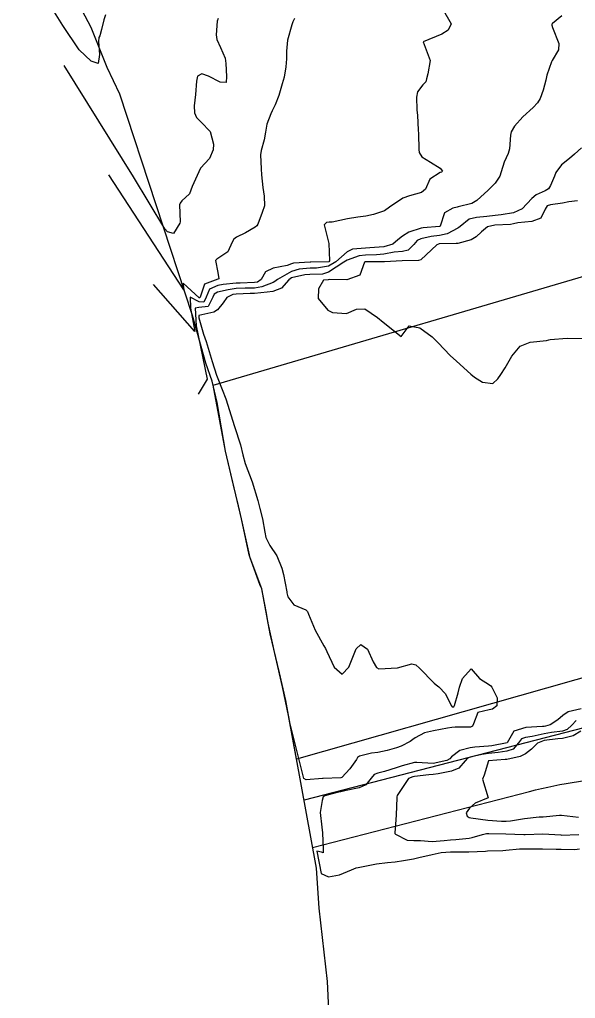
# Model space of a CAD drawing. Header units: metres. Extents: x 298520 to 308411, y 7433745 to 7450750.
# Drawn here: x 300344.8 to 300405.2, y 7444668.8 to 7444775.1 of the extents above; entities that cross this region are included whole.
import ezdxf

# ---------------------------------------------------------------- set-up
doc = ezdxf.new("R2010")
doc.units = ezdxf.units.M
doc.header["$LTSCALE"] = 10
for name, color, linetype in [('Area', 45, 'Continuous'), ('Curvas de Nivel 1m', 11, 'Continuous'), ('Curvas de Nivel 5m', 15, 'Continuous'), ('Edificações', 30, 'Continuous'), ('Vias Primárias', 230, 'Continuous')]:
    doc.layers.add(name, color=color, linetype=linetype)

msp = doc.modelspace()

# ---------------------------------------------------------------- linework, layer by layer
at = {"layer": 'Area'}
msp.add_polyline3d([(300378.42, 7444667.53, 688.27), (300378.26, 7444670.62, 688.16), (300377.36, 7444678.59, 688.81), (300377.07, 7444682.93, 688.07), (300373.73, 7444701.12, 701.35), (300373.05, 7444704.13, 701.37), (300372.05, 7444708.36, 701.42), (300371.14, 7444713.25, 701.49), (300370.93, 7444713.73, 701.51), (300369.88, 7444716.63, 701.42), (300368.92, 7444720.84, 701.48), (300367.2, 7444728.2, 701.55), (300366.29, 7444733.48, 696.84), (300365.74, 7444735.79, 688.59), (300365.05, 7444737.77, 688.61), (300363.6, 7444742.93, 688.58), (300355.74, 7444766.98, 693.35), (300354.36, 7444769.88, 693.58), (300352.61, 7444774.21, 693.82), (300349.75, 7444779.65, 694.24)], dxfattribs=at)
at = {"layer": 'Curvas de Nivel 1m', "flags": 128}
for points, elevation in [([(300354.16, 7444775.59), (300353.98, 7444775.06), (300353.75, 7444773.98), (300353.54, 7444773.31), (300353.43, 7444773.13), (300353.39, 7444772.68), (300353.53, 7444771.28), (300353.38, 7444770.32), (300352.62, 7444770.54), (300351.3, 7444771.78), (300349.52, 7444774.43), (300344.84, 7444781.99)], 694), ([(300390.7, 7444776.33), (300391.68, 7444774.61), (300391.36, 7444773.93), (300390.67, 7444773.5), (300388.66, 7444772.65), (300389.4, 7444770.64), (300389.15, 7444769.17), (300389.01, 7444768.64), (300388.95, 7444768.3), (300388.6, 7444768), (300388.01, 7444767.23), (300387.93, 7444766.66), (300387.97, 7444765.26), (300388.01, 7444764.66), (300388.1, 7444763.1), (300388.14, 7444762.65), (300388.19, 7444760.98), (300388.2, 7444760.65), (300388.51, 7444760.18), (300389.43, 7444759.57), (300390.5, 7444758.95), (300390.75, 7444758.62), (300390.62, 7444758.49), (300390.49, 7444758.45), (300389.38, 7444757.74), (300388.91, 7444756.64), (300388.46, 7444756.3), (300387.17, 7444755.95), (300386.45, 7444755.67), (300384.99, 7444754.69), (300384.44, 7444754.32), (300383.26, 7444753.89), (300382.43, 7444753.72), (300381.55, 7444753.61), (300380.43, 7444753.44), (300378.75, 7444753.09), (300378.43, 7444753.06), (300378.16, 7444753.04), (300377.89, 7444752.78), (300378.39, 7444750.77), (300378.47, 7444748.87), (300378.39, 7444748.77), (300376.44, 7444748.72), (300376.37, 7444748.72), (300374.57, 7444748.61), (300374.37, 7444748.55), (300373.9, 7444748.35), (300372.37, 7444748.06), (300371.53, 7444747.68), (300371.05, 7444746.85), (300370.65, 7444746.56), (300370.35, 7444746.51), (300368.77, 7444746.46), (300368.35, 7444746.45), (300366.95, 7444746.3), (300366.34, 7444746.21), (300365.44, 7444745.81), (300365.1, 7444744.92), (300364.85, 7444744.39), (300364.32, 7444744.43), (300363.35, 7444744.91), (300363.38, 7444743.73), (300363.85, 7444741.21), (300359.36, 7444746.3)], 691), ([(300366.4, 7444775.2), (300366.3, 7444774.91), (300366.17, 7444773.41), (300366.24, 7444772.91), (300366.65, 7444772.03), (300367.16, 7444770.9), (300367.23, 7444770.3), (300367.31, 7444768.9), (300367.27, 7444768.24), (300366.61, 7444768.26), (300365.35, 7444768.92), (300364.62, 7444769.18), (300364.16, 7444768.94), (300364.04, 7444768.37), (300363.93, 7444766.94), (300363.8, 7444765.72), (300363.82, 7444764.94), (300364.06, 7444764.44), (300364.55, 7444763.92), (300365.54, 7444762.92), (300365.9, 7444761.54), (300365.85, 7444760.92), (300365.44, 7444759.98), (300364.49, 7444758.93), (300363.57, 7444756.94), (300363.27, 7444756.14), (300362.45, 7444755.38), (300362.26, 7444755.15), (300362.21, 7444754.96), (300362.27, 7444753.12), (300362.25, 7444752.96), (300361.54, 7444751.83), (300360.89, 7444752.01), (300360.62, 7444752.35), (300357.2, 7444757.99), (300349.68, 7444770.09)], 693), ([(300374.69, 7444775.2), (300374.5, 7444774.81), (300374.38, 7444774.52), (300373.92, 7444772.82), (300373.8, 7444771.66), (300373.8, 7444770.82), (300373.75, 7444769.95), (300373.55, 7444768.83), (300373.34, 7444768.09), (300372.98, 7444766.83), (300372.57, 7444765.8), (300372.25, 7444765.16), (300372.1, 7444764.84), (300371.69, 7444763.71), (300371.52, 7444762.85), (300371.37, 7444762.01), (300371.05, 7444760.85), (300370.98, 7444760.38), (300371.06, 7444758.85), (300371.11, 7444758.23), (300371.23, 7444756.85), (300371.4, 7444755.91), (300371.41, 7444754.85), (300371.17, 7444754.12), (300370.71, 7444752.86), (300370.6, 7444752.68), (300370.42, 7444752.53), (300369.36, 7444751.92), (300368.4, 7444751.44), (300368.08, 7444751.21), (300367.91, 7444750.89), (300367.44, 7444749.85), (300366.37, 7444749.11), (300366.24, 7444749.05), (300366.12, 7444748.91), (300366.36, 7444747.59), (300366.47, 7444746.91), (300366.37, 7444746.89), (300366.35, 7444746.89), (300364.92, 7444746.35), (300364.44, 7444744.93), (300364.4, 7444744.85), (300364.32, 7444744.87), (300362.6, 7444746.46), (300362.58, 7444746.24), (300362.67, 7444745.73), (300354.52, 7444758.2)], 692), ([(300405.81, 7444761.16), (300405.08, 7444760.45), (300404.51, 7444759.99), (300403.66, 7444759.31), (300403.03, 7444758.47), (300402.88, 7444758.08), (300402.47, 7444757.07), (300402.26, 7444756.69), (300401.88, 7444756.49), (300400.92, 7444756.03), (300400.45, 7444755.64), (300399.38, 7444754.52), (300398.44, 7444754.1), (300397.12, 7444753.86), (300396.44, 7444753.79), (300395.56, 7444753.69), (300394.43, 7444753.58), (300393.64, 7444753.38), (300392.65, 7444752.6), (300392.53, 7444752.49), (300392.42, 7444752.41), (300391.23, 7444751.79), (300390.41, 7444751.64), (300389.51, 7444751.53), (300388.4, 7444751.26), (300387.98, 7444751.07), (300387.62, 7444750.66), (300387.02, 7444750.03), (300386.39, 7444749.9), (300385.5, 7444749.8), (300384.38, 7444749.59), (300383.57, 7444749.52), (300382.38, 7444749.5), (300381.69, 7444749.41), (300380.38, 7444748.96), (300380.05, 7444748.74), (300378.36, 7444747.63), (300377.7, 7444747.44), (300376.36, 7444747.4), (300375.8, 7444747.35), (300374.35, 7444747.01), (300374.06, 7444746.81), (300373.25, 7444745.92), (300372.33, 7444745.56), (300371.72, 7444745.46), (300370.33, 7444745.33), (300369.87, 7444745.32), (300368.33, 7444745.27), (300368, 7444745.22), (300367.35, 7444744.9), (300366.92, 7444744.3), (300366.31, 7444743.54), (300365.91, 7444743.31), (300364.3, 7444742.95), (300364.3, 7444742.7), (300364.82, 7444740.92), (300365.09, 7444740.1), (300365.73, 7444737.95), (300366.23, 7444736.46), (300366.83, 7444734.9), (300367.21, 7444733.88), (300368.16, 7444730.89), (300368.83, 7444728.88), (300369.07, 7444727.82), (300369.32, 7444726.87), (300370.08, 7444724.86), (300370.7, 7444722.85), (300370.93, 7444721.98), (300371.2, 7444720.85), (300371.46, 7444719.41), (300371.57, 7444718.84), (300372, 7444717.96), (300372.75, 7444716.83), (300373.29, 7444715.51), (300373.47, 7444714.82), (300373.83, 7444712.93), (300373.85, 7444712.82), (300373.94, 7444712.37), (300374.62, 7444711.5), (300375.92, 7444710.96), (300376.08, 7444710.79), (300376.2, 7444710.5), (300376.92, 7444708.78), (300377.88, 7444707.08), (300378.04, 7444706.77), (300378.18, 7444706.46), (300378.98, 7444704.76), (300379.84, 7444704), (300380.57, 7444704.74), (300380.93, 7444705.66), (300381.36, 7444706.73), (300381.88, 7444707.22), (300382.6, 7444706.71), (300383.23, 7444705.33), (300383.57, 7444704.7), (300383.84, 7444704.57), (300385.84, 7444704.67), (300387.4, 7444705.1), (300387.85, 7444705.01), (300388.26, 7444704.65), (300389.83, 7444703.01), (300390.04, 7444702.84), (300390.36, 7444702.62), (300391.06, 7444701.86), (300391.67, 7444700.6), (300391.8, 7444700.44), (300391.96, 7444700.44), (300392.04, 7444700.6), (300392.44, 7444701.97), (300392.57, 7444702.59), (300392.91, 7444703.52), (300393.84, 7444704.58), (300394.76, 7444703.5), (300395.83, 7444702.84), (300395.98, 7444702.71), (300396.08, 7444702.56), (300396.69, 7444701.42), (300396.65, 7444700.55), (300396.17, 7444700.19), (300395.8, 7444700.11), (300394.56, 7444699.81), (300394.09, 7444698.58), (300394.01, 7444698.34), (300393.77, 7444698.24), (300392.13, 7444698.24), (300391.77, 7444698.21), (300391.27, 7444698.11), (300389.76, 7444697.83), (300388.8, 7444697.61), (300387.76, 7444697.09), (300387.52, 7444696.89), (300387.23, 7444696.66), (300386.26, 7444696.15), (300385.74, 7444695.99), (300384.72, 7444695.71), (300383.73, 7444695.47), (300383.05, 7444695.39), (300381.73, 7444695.07), (300381.52, 7444694.92), (300381.39, 7444694.73), (300380.67, 7444693.69), (300379.82, 7444692.75), (300379.7, 7444692.72), (300377.8, 7444692.67), (300377.7, 7444692.66), (300375.96, 7444692.52), (300375.7, 7444692.64), (300374.22, 7444698.58)], 689), ([(300405.39, 7444755.38), (300404.45, 7444755.27), (300403.77, 7444755.15), (300402.45, 7444754.96), (300402.1, 7444754.83), (300401.9, 7444754.49), (300401.43, 7444753.49), (300400.43, 7444753.13), (300398.9, 7444753), (300398.43, 7444752.88), (300398.13, 7444752.83), (300396.42, 7444752.74), (300395.62, 7444752.56), (300394.97, 7444752.01), (300394.41, 7444751.49), (300393.84, 7444751.15), (300392.4, 7444750.77), (300392.24, 7444750.76), (300390.39, 7444750.71), (300390.32, 7444750.7), (300390.14, 7444750.62), (300388.38, 7444748.98), (300388.12, 7444748.91), (300386.38, 7444748.89), (300384.45, 7444748.78), (300384.37, 7444748.77), (300384.31, 7444748.76), (300382.37, 7444748.76), (300382.34, 7444748.76), (300382.27, 7444748.72), (300381.77, 7444747.32), (300380.35, 7444746.82), (300378.44, 7444746.85), (300378.35, 7444746.81), (300378.32, 7444746.8), (300377.83, 7444746.78), (300377.28, 7444745.84), (300377.24, 7444744.78), (300378.31, 7444743.5), (300378.81, 7444743.26), (300380.31, 7444743.17), (300381.41, 7444743.63), (300382.31, 7444743.67), (300383.69, 7444742.71), (300384.3, 7444742.2), (300386.27, 7444740.67), (300387.13, 7444741.82), (300388.29, 7444741.58), (300389.61, 7444740.63), (300389.95, 7444740.3), (300390.27, 7444739.98), (300391.58, 7444738.61), (300392.25, 7444737.97), (300393.8, 7444736.58), (300394.23, 7444736.24), (300395.09, 7444735.69), (300396.22, 7444735.55), (300396.73, 7444736.05), (300397.06, 7444736.54), (300397.53, 7444737.25), (300398.25, 7444738.53), (300399.18, 7444739.6), (300400.27, 7444740.05), (300402.01, 7444740.22), (300402.27, 7444740.29), (300402.43, 7444740.32), (300404.27, 7444740.46), (300406.27, 7444740.43)], 688), ([(300405.8, 7444700.22), (300404.37, 7444699.88), (300403.79, 7444699.5), (300403.24, 7444699.01), (300402.43, 7444698.47), (300401.91, 7444698.34), (300401.77, 7444698.32), (300401.58, 7444698.29), (300399.77, 7444698.21), (300398.49, 7444697.79), (300397.75, 7444696.53), (300396.09, 7444696.21), (300395.75, 7444696.18), (300394.26, 7444696.06), (300393.74, 7444696), (300392.62, 7444695.71), (300391.73, 7444695), (300391.54, 7444694.79), (300391.21, 7444694.61), (300389.72, 7444694.28), (300387.96, 7444694.41), (300387.72, 7444694.41), (300386.36, 7444694.02), (300385.71, 7444693.83), (300384.46, 7444693.43), (300383.71, 7444693.25), (300383.32, 7444693.09), (300383, 7444692.71), (300382.42, 7444691.98), (300381.69, 7444691.65), (300380.29, 7444691.34), (300379.69, 7444691.21), (300379.31, 7444691.13), (300377.97, 7444690.77), (300377.79, 7444690.66), (300377.68, 7444690.25), (300377.46, 7444688.97), (300377.64, 7444687.37), (300377.73, 7444686.77), (300377.78, 7444684.94), (300377.8, 7444684.77), (300377.8, 7444684.58), (300377.61, 7444684.64), (300377.11, 7444684.78), (300377.58, 7444682.34), (300378.36, 7444681.98), (300379.58, 7444682.2), (300380.87, 7444682.73), (300381.37, 7444682.94), (300381.59, 7444682.98), (300383.02, 7444683.28), (300383.59, 7444683.38), (300384.77, 7444683.52), (300385.6, 7444683.62), (300386.52, 7444683.75), (300387.6, 7444683.95), (300388.18, 7444684.06), (300389.61, 7444684.39), (300390.59, 7444684.62), (300391.6, 7444684.71), (300393.49, 7444684.69), (300393.6, 7444684.69), (300395.39, 7444684.77), (300395.61, 7444684.79), (300397.3, 7444684.85), (300397.61, 7444684.87), (300399.11, 7444685.01), (300399.61, 7444685.02), (300401.08, 7444685.02), (300401.61, 7444685.03), (300403.09, 7444684.98), (300403.61, 7444684.97), (300405.09, 7444684.96), (300405.61, 7444685.01)], 688), ([(300405.25, 7444698.97), (300404.78, 7444698.45), (300404.26, 7444697.96), (300403.77, 7444697.81), (300402.58, 7444697.66), (300401.76, 7444697.52), (300400.48, 7444697.22), (300399.76, 7444697.11), (300399.31, 7444696.97), (300398.98, 7444696.52), (300398.41, 7444695.85), (300397.74, 7444695.61), (300396.8, 7444695.48), (300395.74, 7444695.37), (300395.02, 7444695.28), (300393.73, 7444694.97), (300393.45, 7444694.86), (300393.19, 7444694.59), (300392.53, 7444693.77), (300391.71, 7444693.44), (300390.26, 7444693.18), (300389.71, 7444693.1), (300389.27, 7444693.07), (300387.71, 7444692.87), (300387.52, 7444692.83), (300387.04, 7444692.66), (300385.83, 7444690.82), (300385.78, 7444690.68), (300385.78, 7444690.58), (300385.72, 7444688.68), (300385.64, 7444687.69), (300385.56, 7444686.76), (300385.57, 7444686.68), (300385.59, 7444686.64), (300385.63, 7444686.61), (300386.92, 7444685.95), (300387.63, 7444685.92), (300388.36, 7444685.91), (300389.62, 7444685.82), (300390.92, 7444685.91), (300391.62, 7444685.98), (300392.2, 7444686.02), (300393.63, 7444686.18), (300393.96, 7444686.25), (300395.07, 7444686.57), (300395.51, 7444686.69), (300395.63, 7444686.69), (300395.76, 7444686.68), (300397.63, 7444686.65), (300399.58, 7444686.56), (300399.63, 7444686.56), (300399.7, 7444686.57), (300401.63, 7444686.64), (300403.57, 7444686.53), (300403.63, 7444686.52), (300405.52, 7444686.56)], 687), ([(300405.77, 7444697.78), (300404.93, 7444697.28), (300403.76, 7444697), (300403.27, 7444696.95), (300401.76, 7444696.77), (300401.04, 7444696.49), (300400.4, 7444695.84), (300399.74, 7444695.33), (300399.18, 7444695.06), (300397.73, 7444694.73), (300397.55, 7444694.71), (300395.72, 7444694.56), (300395.25, 7444693.02), (300395.09, 7444692.57), (300395.68, 7444690.56), (300394.28, 7444689.96), (300393.67, 7444689.44), (300393.32, 7444688.92), (300393.4, 7444688.58), (300393.65, 7444688.43), (300393.83, 7444688.4), (300395.65, 7444688.12), (300397.13, 7444688.02), (300397.65, 7444688.01), (300398.13, 7444688.05), (300399.65, 7444688.32), (300401.23, 7444688.49), (300401.63, 7444688.5), (300401.65, 7444688.51), (300403.45, 7444688.67), (300403.66, 7444688.66), (300405.49, 7444688.44)], 686)]:
    msp.add_lwpolyline(points, dxfattribs=dict(at, elevation=elevation))
at = {"layer": 'Curvas de Nivel 5m', "elevation": 690, "flags": 128}
msp.add_lwpolyline([(300403.68, 7444775.48), (300402.68, 7444774.66), (300402.61, 7444774.56), (300402.6, 7444774.48), (300402.68, 7444774.2), (300403.38, 7444772.47), (300403.34, 7444771.78), (300402.64, 7444770.63), (300402.59, 7444770.52), (300402.58, 7444770.48), (300402.06, 7444769.04), (300401.94, 7444768.49), (300401.68, 7444767.41), (300401.33, 7444766.49), (300401.05, 7444766.02), (300400.57, 7444765.52), (300399.46, 7444764.52), (300398.55, 7444763.51), (300398.2, 7444762.88), (300398.13, 7444762.53), (300398.01, 7444761.04), (300397.88, 7444760.54), (300397.45, 7444759.59), (300397.09, 7444758.54), (300396.95, 7444758.08), (300396.47, 7444757.32), (300396.1, 7444756.93), (300395.69, 7444756.56), (300394.45, 7444755.43), (300393.92, 7444755.11), (300392.44, 7444754.72), (300392.34, 7444754.7), (300391.86, 7444754.61), (300390.96, 7444754.09), (300390.47, 7444752.62), (300390.45, 7444752.6), (300390.42, 7444752.59), (300388.63, 7444752.44), (300388.42, 7444752.41), (300387.1, 7444751.98), (300386.41, 7444751.56), (300385.91, 7444751.17), (300385.34, 7444750.69), (300384.39, 7444750.39), (300382.84, 7444750.27), (300382.39, 7444750.25), (300380.99, 7444750.13), (300380.38, 7444749.85), (300379.15, 7444748.76), (300378.37, 7444748.3), (300377.07, 7444748.08), (300376.37, 7444748.06), (300375.2, 7444747.96), (300374.36, 7444747.72), (300372.85, 7444746.83), (300372.56, 7444746.63), (300372.35, 7444746.51), (300371.15, 7444746.04), (300370.34, 7444745.92), (300369.32, 7444745.89), (300368.34, 7444745.86), (300367.49, 7444745.74), (300366.33, 7444745.46), (300365.97, 7444745.27), (300365.81, 7444744.92), (300365.3, 7444743.93), (300364.31, 7444743.79), (300363.91, 7444743.73), (300363.99, 7444741.8), (300365.19, 7444736.03), (300364.21, 7444734.41)], dxfattribs=at)
at = {"layer": 'Edificações', "elevation": 690.09}
msp.add_lwpolyline([(300365.84, 7444735.37), (300411.62, 7444748.84), (300412.8, 7444744.81), (300423.3, 7444708.5), (300374.89, 7444694.77), (300374.03, 7444699.5), (300373.39, 7444702.62), (300372.55, 7444706.24), (300371.83, 7444709.52), (300371.6, 7444710.8), (300371.14, 7444713.25), (300369.88, 7444716.63), (300369.77, 7444716.94), (300368.92, 7444720.84), (300368.59, 7444722.25), (300368.06, 7444724.52), (300367.2, 7444728.2)], close=True, dxfattribs=at)
at = {"layer": 'Vias Primárias', "elevation": 704.37}
msp.add_lwpolyline([(300442.19, 7444749.95), (300442.24, 7444748.66, -0.084533), (300441.71, 7444744.45, -0.008242), (300440.85, 7444741.79, 0.044857), (300440.24, 7444739.26), (300436.5, 7444722.83), (300433.51, 7444711.39, -0.134385), (300431.93, 7444708.64, -0.023301), (300428.39, 7444705.45, -0.117459), (300421.73, 7444702.21), (300375.72, 7444690.29)], format="xyb", dxfattribs=at)
at = {"layer": 'Vias Primárias'}
msp.add_lwpolyline([(300376.65, 7444685.18), (300400.18, 7444691.25, -0.048865), (300410.88, 7444692.92, -0.169142), (300422.26, 7444689.67, -0.054949), (300422.87, 7444689.13, -0.111796), (300424.26, 7444686.69, 0.029838), (300425.49, 7444683.34, -0.178101), (300425.62, 7444681.17, 0.028879), (300424.88, 7444678.08), (300424.78, 7444675.51), (300423.25, 7444663.22), (300422.86, 7444659.12, 0.028938), (300422.4, 7444646.48, -0.01106), (300422.39, 7444638.04, 0.026609), (300422.61, 7444630.86), (300422.81, 7444611.18), (300423.41, 7444598.83), (300423.97, 7444590.53), (300424.62, 7444585.13), (300425.59, 7444577.04), (300426.26, 7444566.7)], format="xyb", dxfattribs=at)

doc.saveas('drawing.dxf')
